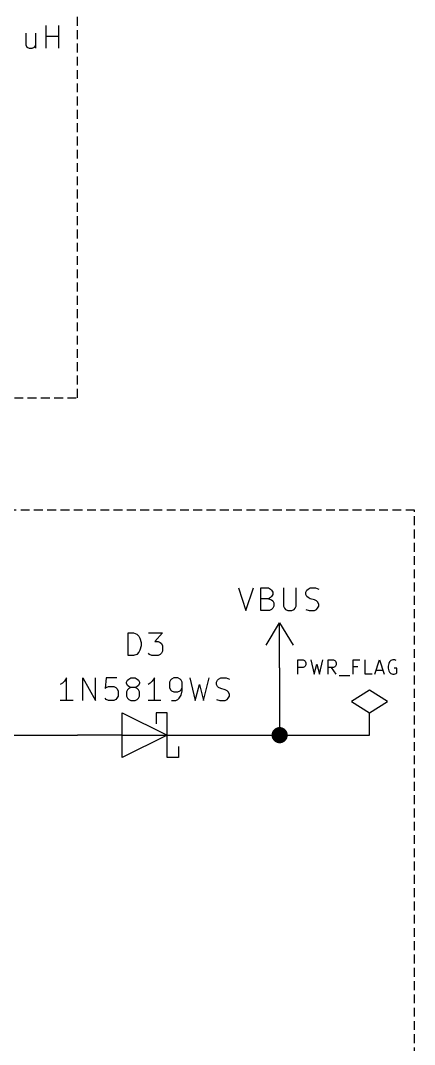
# Model space of a CAD drawing. Header units: millimetres. Extents: x 10 to 287, y -200 to -10.
# Drawn here: x 145.4 to 167.6, y -162.2 to -104.4 of the extents above; entities that cross this region are included whole.
import ezdxf

# ---------------------------------------------------------------- set-up
doc = ezdxf.new("R2010")
doc.units = ezdxf.units.MM
doc.linetypes.add('DASHED', pattern=[0.75, 0.5, -0.25])
for name, color, linetype in [('CYAN', 134, 'CONTINUOUS'), ('GREEN', 94, 'CONTINUOUS'), ('LIGHTBLUE', 172, 'CONTINUOUS'), ('RED', 14, 'CONTINUOUS')]:
    doc.layers.add(name, color=color, linetype=linetype)

msp = doc.modelspace()

# ---------------------------------------------------------------- linework, layer by layer
at = {"layer": 'CYAN', "linetype": 'CONTINUOUS'}
for p, q in [((145.6773, -105.1426), (145.6773, -105.8078)), ((146.2216, -105.1426), (146.2216, -105.9892)), ((146.8263, -105.9892), (146.8263, -104.7192)), ((147.552, -105.9892), (147.552, -104.7192)), ((146.8263, -105.324), (147.552, -105.324)), ((145.6773, -105.8078), (145.7378, -105.9288)), ((145.7378, -105.9288), (145.8588, -105.9892)), ((145.8588, -105.9892), (146.0402, -105.9892)), ((146.0402, -105.9892), (146.1611, -105.9288)), ((146.1611, -105.9288), (146.2216, -105.8683)), ((157.6916, -136.4692), (158.1149, -137.7392)), ((157.6916, -136.4692), (158.1149, -137.7392)), ((158.1149, -137.7392), (158.5383, -136.4692)), ((158.1149, -137.7392), (158.5383, -136.4692)), ((158.9616, -137.7392), (158.9616, -136.4692)), ((158.9616, -136.4692), (159.385, -136.4692)), ((158.9616, -137.7392), (158.9616, -136.4692)), ((158.9616, -136.4692), (159.385, -136.4692)), ((159.385, -136.4692), (159.5059, -136.5297)), ((159.385, -136.4692), (159.5059, -136.5297)), ((159.5059, -137.0135), (159.385, -137.074)), ((159.5059, -137.0135), (159.385, -137.074)), ((159.5059, -136.5297), (159.5664, -136.5902)), ((159.5059, -136.5297), (159.5664, -136.5902)), ((159.5664, -136.953), (159.5059, -137.0135)), ((159.5664, -136.953), (159.5059, -137.0135)), ((159.5664, -136.5902), (159.6269, -136.7111)), ((159.5664, -136.5902), (159.6269, -136.7111)), ((159.6269, -136.8321), (159.5664, -136.953)), ((159.6269, -136.8321), (159.5664, -136.953)), ((159.6269, -136.7111), (159.6269, -136.8321)), ((159.6269, -136.7111), (159.6269, -136.8321)), ((160.2316, -136.4692), (160.2316, -137.4973)), ((160.2316, -136.4692), (160.2316, -137.4973)), ((160.9573, -137.4973), (160.9573, -136.4692)), ((160.9573, -137.4973), (160.9573, -136.4692)), ((161.5017, -136.7111), (161.5621, -136.5902)), ((161.5017, -136.7111), (161.5621, -136.5902)), ((161.5017, -136.8321), (161.5017, -136.7111)), ((161.5017, -136.8321), (161.5017, -136.7111)), ((161.5621, -136.953), (161.5017, -136.8321)), ((161.5621, -136.953), (161.5017, -136.8321)), ((161.5621, -136.5902), (161.6226, -136.5297)), ((161.5621, -136.5902), (161.6226, -136.5297)), ((161.6226, -137.0135), (161.5621, -136.953)), ((161.6226, -137.0135), (161.5621, -136.953)), ((161.6226, -136.5297), (161.7436, -136.4692)), ((161.6226, -136.5297), (161.7436, -136.4692)), ((161.7436, -137.074), (161.6226, -137.0135)), ((161.7436, -137.074), (161.6226, -137.0135)), ((161.7436, -136.4692), (162.0459, -136.4692)), ((161.7436, -136.4692), (162.0459, -136.4692)), ((162.0459, -136.4692), (162.2274, -136.5297)), ((162.0459, -136.4692), (162.2274, -136.5297)), ((159.385, -137.074), (158.9616, -137.074)), ((159.385, -137.074), (158.9616, -137.074)), ((159.385, -137.074), (159.5664, -137.1345)), ((159.385, -137.074), (159.5664, -137.1345)), ((159.5664, -137.1345), (159.6269, -137.1949)), ((159.5664, -137.1345), (159.6269, -137.1949)), ((159.6269, -137.1949), (159.6873, -137.3159)), ((159.6269, -137.1949), (159.6873, -137.3159)), ((159.6873, -137.4973), (159.6269, -137.6183)), ((159.6873, -137.4973), (159.6269, -137.6183)), ((159.6873, -137.3159), (159.6873, -137.4973)), ((159.6873, -137.3159), (159.6873, -137.4973)), ((160.2316, -137.4973), (160.2921, -137.6183)), ((160.2316, -137.4973), (160.2921, -137.6183)), ((160.8969, -137.6183), (160.9573, -137.4973)), ((160.8969, -137.6183), (160.9573, -137.4973)), ((161.9855, -137.1345), (161.7436, -137.074)), ((161.9855, -137.1345), (161.7436, -137.074)), ((162.1064, -137.1949), (161.9855, -137.1345)), ((162.1064, -137.1949), (161.9855, -137.1345)), ((162.1669, -137.2554), (162.1064, -137.1949)), ((162.1669, -137.2554), (162.1064, -137.1949)), ((162.2274, -137.3764), (162.1669, -137.2554)), ((162.2274, -137.3764), (162.1669, -137.2554)), ((162.1669, -137.6183), (162.2274, -137.4973)), ((162.1669, -137.6183), (162.2274, -137.4973)), ((162.2274, -137.4973), (162.2274, -137.3764)), ((162.2274, -137.4973), (162.2274, -137.3764)), ((159.4454, -137.7392), (158.9616, -137.7392)), ((159.4454, -137.7392), (158.9616, -137.7392)), ((159.5664, -137.6788), (159.4454, -137.7392)), ((159.5664, -137.6788), (159.4454, -137.7392)), ((159.6269, -137.6183), (159.5664, -137.6788)), ((159.6269, -137.6183), (159.5664, -137.6788)), ((160.2921, -137.6183), (160.3526, -137.6788)), ((160.2921, -137.6183), (160.3526, -137.6788)), ((160.3526, -137.6788), (160.4735, -137.7392)), ((160.3526, -137.6788), (160.4735, -137.7392)), ((160.4735, -137.7392), (160.7154, -137.7392)), ((160.4735, -137.7392), (160.7154, -137.7392)), ((160.7154, -137.7392), (160.8364, -137.6788)), ((160.7154, -137.7392), (160.8364, -137.6788)), ((160.8364, -137.6788), (160.8969, -137.6183)), ((160.8364, -137.6788), (160.8969, -137.6183)), ((161.5017, -137.6788), (161.6831, -137.7392)), ((161.5017, -137.6788), (161.6831, -137.7392)), ((161.6831, -137.7392), (161.9855, -137.7392)), ((161.6831, -137.7392), (161.9855, -137.7392)), ((161.9855, -137.7392), (162.1064, -137.6788)), ((161.9855, -137.7392), (162.1064, -137.6788)), ((162.1064, -137.6788), (162.1669, -137.6183)), ((162.1064, -137.6788), (162.1669, -137.6183)), ((151.4625, -140.2791), (151.4625, -139.0091)), ((151.4625, -139.0091), (151.7649, -139.0091)), ((151.4625, -140.2791), (151.4625, -139.0091)), ((151.4625, -139.0091), (151.7649, -139.0091)), ((151.7649, -139.0091), (151.9463, -139.0696)), ((151.7649, -139.0091), (151.9463, -139.0696)), ((151.9463, -139.0696), (152.0673, -139.1906)), ((151.9463, -139.0696), (152.0673, -139.1906)), ((152.0673, -139.1906), (152.1278, -139.3115)), ((152.0673, -139.1906), (152.1278, -139.3115)), ((152.1278, -139.3115), (152.1882, -139.5534)), ((152.1278, -139.3115), (152.1882, -139.5534)), ((152.6116, -139.0091), (153.3978, -139.0091)), ((152.6116, -139.0091), (153.3978, -139.0091)), ((153.3978, -139.0091), (152.9744, -139.4929)), ((153.3978, -139.0091), (152.9744, -139.4929)), ((152.1882, -139.7348), (152.1278, -139.9767)), ((152.1882, -139.7348), (152.1278, -139.9767)), ((152.1882, -139.5534), (152.1882, -139.7348)), ((152.1882, -139.5534), (152.1882, -139.7348)), ((152.9744, -139.4929), (153.1559, -139.4929)), ((152.9744, -139.4929), (153.1559, -139.4929)), ((153.1559, -139.4929), (153.2768, -139.5534)), ((153.1559, -139.4929), (153.2768, -139.5534)), ((153.2768, -139.5534), (153.3373, -139.6139)), ((153.2768, -139.5534), (153.3373, -139.6139)), ((153.3373, -139.6139), (153.3978, -139.7348)), ((153.3373, -139.6139), (153.3978, -139.7348)), ((153.3978, -139.7348), (153.3978, -140.0372)), ((153.3978, -139.7348), (153.3978, -140.0372)), ((151.7649, -140.2791), (151.4625, -140.2791)), ((151.7649, -140.2791), (151.4625, -140.2791)), ((151.9463, -140.2187), (151.7649, -140.2791)), ((151.9463, -140.2187), (151.7649, -140.2791)), ((152.0673, -140.0977), (151.9463, -140.2187)), ((152.0673, -140.0977), (151.9463, -140.2187)), ((152.1278, -139.9767), (152.0673, -140.0977)), ((152.1278, -139.9767), (152.0673, -140.0977)), ((152.6721, -140.2187), (152.6116, -140.1582)), ((152.6721, -140.2187), (152.6116, -140.1582)), ((152.793, -140.2791), (152.6721, -140.2187)), ((152.793, -140.2791), (152.6721, -140.2187)), ((153.1559, -140.2791), (152.793, -140.2791)), ((153.1559, -140.2791), (152.793, -140.2791)), ((153.2768, -140.2187), (153.1559, -140.2791)), ((153.2768, -140.2187), (153.1559, -140.2791)), ((153.3373, -140.1582), (153.2768, -140.2187)), ((153.3373, -140.1582), (153.2768, -140.2187)), ((153.3978, -140.0372), (153.3373, -140.1582)), ((153.3978, -140.0372), (153.3373, -140.1582)), ((161.049, -141.3348), (161.049, -140.5348)), ((161.049, -140.5348), (161.3538, -140.5348)), ((161.049, -141.3348), (161.049, -140.5348)), ((161.049, -140.5348), (161.3538, -140.5348)), ((161.3538, -140.9539), (161.049, -140.9539)), ((161.3538, -140.9539), (161.049, -140.9539)), ((161.3538, -140.5348), (161.43, -140.5729)), ((161.3538, -140.5348), (161.43, -140.5729)), ((161.43, -140.9158), (161.3538, -140.9539)), ((161.43, -140.9158), (161.3538, -140.9539)), ((161.43, -140.5729), (161.4681, -140.611)), ((161.43, -140.5729), (161.4681, -140.611)), ((161.4681, -140.8777), (161.43, -140.9158)), ((161.4681, -140.8777), (161.43, -140.9158)), ((161.4681, -140.611), (161.5062, -140.6872)), ((161.4681, -140.611), (161.5062, -140.6872)), ((161.5062, -140.8015), (161.4681, -140.8777)), ((161.5062, -140.8015), (161.4681, -140.8777)), ((161.5062, -140.6872), (161.5062, -140.8015)), ((161.5062, -140.6872), (161.5062, -140.8015)), ((161.7728, -140.5348), (161.9633, -141.3348)), ((161.7728, -140.5348), (161.9633, -141.3348)), ((161.9633, -141.3348), (162.1157, -140.7634)), ((161.9633, -141.3348), (162.1157, -140.7634)), ((162.1157, -140.7634), (162.2681, -141.3348)), ((162.1157, -140.7634), (162.2681, -141.3348)), ((162.2681, -141.3348), (162.4586, -140.5348)), ((162.2681, -141.3348), (162.4586, -140.5348)), ((162.7633, -141.3348), (162.7633, -140.5348)), ((162.7633, -140.5348), (163.0681, -140.5348)), ((162.7633, -141.3348), (162.7633, -140.5348)), ((162.7633, -140.5348), (163.0681, -140.5348)), ((163.0681, -140.9539), (162.7633, -140.9539)), ((163.0681, -140.9539), (162.7633, -140.9539)), ((163.2205, -141.3348), (162.9538, -140.9539)), ((163.2205, -141.3348), (162.9538, -140.9539)), ((163.0681, -140.5348), (163.1443, -140.5729)), ((163.0681, -140.5348), (163.1443, -140.5729)), ((163.1443, -140.9158), (163.0681, -140.9539)), ((163.1443, -140.9158), (163.0681, -140.9539)), ((163.1443, -140.5729), (163.1824, -140.611)), ((163.1443, -140.5729), (163.1824, -140.611)), ((163.1824, -140.8777), (163.1443, -140.9158)), ((163.1824, -140.8777), (163.1443, -140.9158)), ((163.1824, -140.611), (163.2205, -140.6872)), ((163.1824, -140.611), (163.2205, -140.6872)), ((163.2205, -140.8015), (163.1824, -140.8777)), ((163.2205, -140.8015), (163.1824, -140.8777)), ((163.2205, -140.6872), (163.2205, -140.8015)), ((163.2205, -140.6872), (163.2205, -140.8015)), ((164.1728, -141.3348), (164.1728, -140.5348)), ((164.1728, -140.5348), (164.5538, -140.5348)), ((164.1728, -141.3348), (164.1728, -140.5348)), ((164.1728, -140.5348), (164.5538, -140.5348)), ((164.4395, -140.9158), (164.1728, -140.9158)), ((164.4395, -140.9158), (164.1728, -140.9158)), ((164.8585, -141.3348), (164.8585, -140.5348)), ((164.8585, -141.3348), (164.8585, -140.5348)), ((165.3918, -141.3348), (165.6585, -140.5348)), ((165.3918, -141.3348), (165.6585, -140.5348)), ((165.6585, -140.5348), (165.9252, -141.3348)), ((165.6585, -140.5348), (165.9252, -141.3348)), ((166.1918, -140.7253), (166.1537, -140.8777)), ((166.1918, -140.7253), (166.1537, -140.8777)), ((166.1537, -140.8777), (166.1537, -140.992)), ((166.1537, -140.8777), (166.1537, -140.992)), ((166.1537, -140.992), (166.1918, -141.1444)), ((166.1537, -140.992), (166.1918, -141.1444)), ((166.2299, -140.6491), (166.1918, -140.7253)), ((166.2299, -140.6491), (166.1918, -140.7253)), ((166.3061, -140.5729), (166.2299, -140.6491)), ((166.3061, -140.5729), (166.2299, -140.6491)), ((166.4204, -140.5348), (166.3061, -140.5729)), ((166.4204, -140.5348), (166.3061, -140.5729)), ((166.5347, -140.5348), (166.4204, -140.5348)), ((166.5347, -140.5348), (166.4204, -140.5348)), ((166.649, -140.992), (166.4966, -140.992)), ((166.649, -140.992), (166.4966, -140.992)), ((166.6109, -140.5729), (166.5347, -140.5348)), ((166.6109, -140.5729), (166.5347, -140.5348)), ((166.649, -141.2587), (166.649, -140.992)), ((166.649, -141.2587), (166.649, -140.992)), ((147.9852, -141.5491), (147.8643, -141.7306)), ((147.9852, -141.5491), (147.8643, -141.7306)), ((147.9852, -142.8191), (147.9852, -141.5491)), ((147.9852, -142.8191), (147.9852, -141.5491)), ((148.8923, -142.8191), (148.8923, -141.5491)), ((148.8923, -141.5491), (149.618, -142.8191)), ((148.8923, -142.8191), (148.8923, -141.5491)), ((148.8923, -141.5491), (149.618, -142.8191)), ((149.618, -142.8191), (149.618, -141.5491)), ((149.618, -142.8191), (149.618, -141.5491)), ((150.2228, -141.5491), (150.1624, -142.1539)), ((150.2228, -141.5491), (150.1624, -142.1539)), ((150.8276, -141.5491), (150.2228, -141.5491)), ((150.8276, -141.5491), (150.2228, -141.5491)), ((151.4323, -141.6701), (151.4928, -141.6096)), ((151.4323, -141.6701), (151.4928, -141.6096)), ((151.4928, -141.6096), (151.6138, -141.5491)), ((151.4928, -141.6096), (151.6138, -141.5491)), ((151.6138, -141.5491), (151.8557, -141.5491)), ((151.6138, -141.5491), (151.8557, -141.5491)), ((151.8557, -141.5491), (151.9766, -141.6096)), ((151.8557, -141.5491), (151.9766, -141.6096)), ((151.9766, -141.6096), (152.0371, -141.6701)), ((151.9766, -141.6096), (152.0371, -141.6701)), ((152.9442, -141.5491), (152.8233, -141.7306)), ((152.9442, -141.5491), (152.8233, -141.7306)), ((152.9442, -142.8191), (152.9442, -141.5491)), ((152.9442, -142.8191), (152.9442, -141.5491)), ((153.9118, -141.6096), (153.8513, -141.6701)), ((153.9118, -141.6096), (153.8513, -141.6701)), ((154.0328, -141.5491), (153.9118, -141.6096)), ((154.0328, -141.5491), (153.9118, -141.6096)), ((154.2747, -141.5491), (154.0328, -141.5491)), ((154.2747, -141.5491), (154.0328, -141.5491)), ((154.3956, -141.6096), (154.2747, -141.5491)), ((154.3956, -141.6096), (154.2747, -141.5491)), ((154.4561, -141.6701), (154.3956, -141.6096)), ((154.4561, -141.6701), (154.3956, -141.6096)), ((154.9399, -141.5491), (155.2423, -142.8191)), ((154.9399, -141.5491), (155.2423, -142.8191)), ((155.7261, -142.8191), (156.0285, -141.5491)), ((155.7261, -142.8191), (156.0285, -141.5491)), ((156.5122, -141.6701), (156.5727, -141.6096)), ((156.5122, -141.6701), (156.5727, -141.6096)), ((156.5727, -141.6096), (156.6937, -141.5491)), ((156.5727, -141.6096), (156.6937, -141.5491)), ((156.6937, -141.5491), (156.996, -141.5491)), ((156.6937, -141.5491), (156.996, -141.5491)), ((156.996, -141.5491), (157.1775, -141.6096)), ((156.996, -141.5491), (157.1775, -141.6096)), ((163.3729, -141.411), (163.9824, -141.411)), ((163.3729, -141.411), (163.9824, -141.411)), ((165.2395, -141.3348), (164.8585, -141.3348)), ((165.2395, -141.3348), (164.8585, -141.3348)), ((165.468, -141.1063), (165.849, -141.1063)), ((165.468, -141.1063), (165.849, -141.1063)), ((166.1918, -141.1444), (166.2299, -141.2206)), ((166.1918, -141.1444), (166.2299, -141.2206)), ((166.2299, -141.2206), (166.3061, -141.2968)), ((166.2299, -141.2206), (166.3061, -141.2968)), ((166.3061, -141.2968), (166.4204, -141.3348)), ((166.3061, -141.2968), (166.4204, -141.3348)), ((166.4204, -141.3348), (166.4966, -141.3348)), ((166.4204, -141.3348), (166.4966, -141.3348)), ((166.4966, -141.3348), (166.6109, -141.2968)), ((166.4966, -141.3348), (166.6109, -141.2968)), ((166.6109, -141.2968), (166.649, -141.2587)), ((166.6109, -141.2968), (166.649, -141.2587)), ((147.7433, -141.8515), (147.6224, -141.912)), ((147.7433, -141.8515), (147.6224, -141.912)), ((147.8643, -141.7306), (147.7433, -141.8515)), ((147.8643, -141.7306), (147.7433, -141.8515)), ((150.1624, -142.1539), (150.2228, -142.0934)), ((150.1624, -142.1539), (150.2228, -142.0934)), ((150.2228, -142.0934), (150.3438, -142.0329)), ((150.2228, -142.0934), (150.3438, -142.0329)), ((150.3438, -142.0329), (150.6462, -142.0329)), ((150.3438, -142.0329), (150.6462, -142.0329)), ((150.6462, -142.0329), (150.7671, -142.0934)), ((150.6462, -142.0329), (150.7671, -142.0934)), ((150.7671, -142.0934), (150.8276, -142.1539)), ((150.7671, -142.0934), (150.8276, -142.1539)), ((150.8276, -142.1539), (150.8881, -142.2748)), ((150.8276, -142.1539), (150.8881, -142.2748)), ((151.3719, -141.791), (151.4323, -141.6701)), ((151.3719, -141.791), (151.4323, -141.6701)), ((151.3719, -141.8515), (151.3719, -141.791)), ((151.3719, -141.8515), (151.3719, -141.791)), ((151.4323, -141.9725), (151.3719, -141.8515)), ((151.4323, -141.9725), (151.3719, -141.8515)), ((151.4323, -142.2144), (151.3719, -142.3353)), ((151.4323, -142.2144), (151.3719, -142.3353)), ((151.4928, -142.0329), (151.4323, -141.9725)), ((151.4928, -142.0329), (151.4323, -141.9725)), ((151.4928, -142.1539), (151.4323, -142.2144)), ((151.4928, -142.1539), (151.4323, -142.2144)), ((151.6138, -142.0934), (151.4928, -142.0329)), ((151.6138, -142.0934), (151.4928, -142.0329)), ((151.6138, -142.0934), (151.4928, -142.1539)), ((151.6138, -142.0934), (151.4928, -142.1539)), ((151.8557, -142.0934), (151.6138, -142.0934)), ((151.8557, -142.0934), (151.6138, -142.0934)), ((151.9766, -142.0329), (151.8557, -142.0934)), ((151.9766, -142.0329), (151.8557, -142.0934)), ((151.9766, -142.1539), (151.8557, -142.0934)), ((151.9766, -142.1539), (151.8557, -142.0934)), ((152.0371, -141.9725), (151.9766, -142.0329)), ((152.0371, -141.9725), (151.9766, -142.0329)), ((152.0371, -142.2144), (151.9766, -142.1539)), ((152.0371, -142.2144), (151.9766, -142.1539)), ((152.0371, -141.6701), (152.0976, -141.791)), ((152.0371, -141.6701), (152.0976, -141.791)), ((152.0976, -141.8515), (152.0371, -141.9725)), ((152.0976, -141.8515), (152.0371, -141.9725)), ((152.0976, -142.3353), (152.0371, -142.2144)), ((152.0976, -142.3353), (152.0371, -142.2144)), ((152.0976, -141.791), (152.0976, -141.8515)), ((152.0976, -141.791), (152.0976, -141.8515)), ((152.7023, -141.8515), (152.5814, -141.912)), ((152.7023, -141.8515), (152.5814, -141.912)), ((152.8233, -141.7306), (152.7023, -141.8515)), ((152.8233, -141.7306), (152.7023, -141.8515)), ((153.8513, -141.6701), (153.7909, -141.791)), ((153.8513, -141.6701), (153.7909, -141.791)), ((153.7909, -141.791), (153.7909, -142.0934)), ((153.7909, -141.791), (153.7909, -142.0934)), ((153.7909, -142.0934), (153.8513, -142.2144)), ((153.7909, -142.0934), (153.8513, -142.2144)), ((153.8513, -142.2144), (153.9118, -142.2748)), ((153.8513, -142.2144), (153.9118, -142.2748)), ((154.3956, -142.2748), (154.4561, -142.2144)), ((154.3956, -142.2748), (154.4561, -142.2144)), ((154.5166, -141.791), (154.4561, -141.6701)), ((154.5166, -141.791), (154.4561, -141.6701)), ((154.4561, -142.2144), (154.5166, -142.0934)), ((154.4561, -142.2144), (154.5166, -142.0934)), ((154.5166, -142.2748), (154.5166, -141.791)), ((154.5166, -142.2748), (154.5166, -141.791)), ((155.2423, -142.8191), (155.4842, -141.912)), ((155.2423, -142.8191), (155.4842, -141.912)), ((155.4842, -141.912), (155.7261, -142.8191)), ((155.4842, -141.912), (155.7261, -142.8191)), ((156.4518, -141.791), (156.5122, -141.6701)), ((156.4518, -141.791), (156.5122, -141.6701)), ((156.4518, -141.912), (156.4518, -141.791)), ((156.4518, -141.912), (156.4518, -141.791)), ((156.5122, -142.0329), (156.4518, -141.912)), ((156.5122, -142.0329), (156.4518, -141.912)), ((156.5727, -142.0934), (156.5122, -142.0329)), ((156.5727, -142.0934), (156.5122, -142.0329)), ((156.6937, -142.1539), (156.5727, -142.0934)), ((156.6937, -142.1539), (156.5727, -142.0934)), ((156.9356, -142.2144), (156.6937, -142.1539)), ((156.9356, -142.2144), (156.6937, -142.1539)), ((157.0565, -142.2748), (156.9356, -142.2144)), ((157.0565, -142.2748), (156.9356, -142.2144)), ((150.2228, -142.7587), (150.1624, -142.6982)), ((150.2228, -142.7587), (150.1624, -142.6982)), ((150.3438, -142.8191), (150.2228, -142.7587)), ((150.3438, -142.8191), (150.2228, -142.7587)), ((150.7671, -142.7587), (150.6462, -142.8191)), ((150.7671, -142.7587), (150.6462, -142.8191)), ((150.8276, -142.6982), (150.7671, -142.7587)), ((150.8276, -142.6982), (150.7671, -142.7587)), ((150.8881, -142.5772), (150.8276, -142.6982)), ((150.8881, -142.5772), (150.8276, -142.6982)), ((150.8881, -142.2748), (150.8881, -142.5772)), ((150.8881, -142.2748), (150.8881, -142.5772)), ((151.3719, -142.3353), (151.3719, -142.5772)), ((151.3719, -142.3353), (151.3719, -142.5772)), ((151.3719, -142.5772), (151.4323, -142.6982)), ((151.3719, -142.5772), (151.4323, -142.6982)), ((151.4323, -142.6982), (151.4928, -142.7587)), ((151.4323, -142.6982), (151.4928, -142.7587)), ((151.4928, -142.7587), (151.6138, -142.8191)), ((151.4928, -142.7587), (151.6138, -142.8191)), ((151.8557, -142.8191), (151.9766, -142.7587)), ((151.8557, -142.8191), (151.9766, -142.7587)), ((151.9766, -142.7587), (152.0371, -142.6982)), ((151.9766, -142.7587), (152.0371, -142.6982)), ((152.0371, -142.6982), (152.0976, -142.5772)), ((152.0371, -142.6982), (152.0976, -142.5772)), ((152.0976, -142.5772), (152.0976, -142.3353)), ((152.0976, -142.5772), (152.0976, -142.3353)), ((153.9118, -142.2748), (154.0328, -142.3353)), ((153.9118, -142.2748), (154.0328, -142.3353)), ((154.0328, -142.3353), (154.2747, -142.3353)), ((154.0328, -142.3353), (154.2747, -142.3353)), ((154.1537, -142.8191), (154.2747, -142.7587)), ((154.1537, -142.8191), (154.2747, -142.7587)), ((154.2747, -142.3353), (154.3956, -142.2748)), ((154.2747, -142.3353), (154.3956, -142.2748)), ((154.2747, -142.7587), (154.3351, -142.6982)), ((154.2747, -142.7587), (154.3351, -142.6982)), ((154.3351, -142.6982), (154.4561, -142.5167)), ((154.3351, -142.6982), (154.4561, -142.5167)), ((154.4561, -142.5167), (154.5166, -142.2748)), ((154.4561, -142.5167), (154.5166, -142.2748)), ((156.4518, -142.7587), (156.6332, -142.8191)), ((156.4518, -142.7587), (156.6332, -142.8191)), ((156.9356, -142.8191), (157.0565, -142.7587)), ((156.9356, -142.8191), (157.0565, -142.7587)), ((157.117, -142.3353), (157.0565, -142.2748)), ((157.117, -142.3353), (157.0565, -142.2748)), ((157.0565, -142.7587), (157.117, -142.6982)), ((157.0565, -142.7587), (157.117, -142.6982)), ((157.1775, -142.4563), (157.117, -142.3353)), ((157.1775, -142.4563), (157.117, -142.3353)), ((157.117, -142.6982), (157.1775, -142.5772)), ((157.117, -142.6982), (157.1775, -142.5772)), ((157.1775, -142.5772), (157.1775, -142.4563)), ((157.1775, -142.5772), (157.1775, -142.4563)), ((148.3481, -142.8191), (147.6224, -142.8191)), ((148.3481, -142.8191), (147.6224, -142.8191)), ((150.6462, -142.8191), (150.3438, -142.8191)), ((150.6462, -142.8191), (150.3438, -142.8191)), ((151.6138, -142.8191), (151.8557, -142.8191)), ((151.6138, -142.8191), (151.8557, -142.8191)), ((153.3071, -142.8191), (152.5814, -142.8191)), ((153.3071, -142.8191), (152.5814, -142.8191)), ((153.9118, -142.8191), (154.1537, -142.8191)), ((153.9118, -142.8191), (154.1537, -142.8191)), ((156.6332, -142.8191), (156.9356, -142.8191)), ((156.6332, -142.8191), (156.9356, -142.8191))]:
    msp.add_line(p, q, dxfattribs=at)
at = {"layer": 'GREEN', "linetype": 'CONTINUOUS'}
for p, q in [((160.02, -140.97), (160.02, -144.78)), ((143.51, -144.78), (148.59, -144.78)), ((156.21, -144.78), (160.02, -144.78)), ((160.02, -144.78), (165.1, -144.78))]:
    msp.add_line(p, q, dxfattribs=at)
at = {"layer": 'GREEN', "const_width": 0.4572}
msp.add_lwpolyline([(159.7914, -144.78, 1), (160.2486, -144.78, 1)], format="xyb", close=True, dxfattribs=at)
at = {"layer": 'LIGHTBLUE', "linetype": 'DASHED'}
for p, q in [((148.59, -125.73), (148.59, -72.39)), ((81.28, -125.73), (148.59, -125.73)), ((167.64, -132.08), (88.9, -132.08)), ((167.64, -185.42), (167.64, -132.08))]:
    msp.add_line(p, q, dxfattribs=at)
at = {"layer": 'RED', "linetype": 'CONTINUOUS'}
for p, q in [((159.258, -139.7), (160.02, -138.43)), ((160.02, -138.43), (160.782, -139.7)), ((160.02, -140.97), (160.02, -138.43)), ((165.1, -142.24), (164.084, -142.875)), ((166.116, -142.875), (165.1, -142.24)), ((164.084, -142.875), (165.1, -143.51)), ((165.1, -143.51), (166.116, -142.875)), ((151.13, -146.05), (151.13, -143.51)), ((151.13, -143.51), (153.67, -144.78)), ((153.67, -143.51), (153.035, -143.51)), ((153.035, -143.51), (153.035, -144.145)), ((153.67, -146.05), (153.67, -143.51)), ((165.1, -144.78), (165.1, -143.51)), ((151.13, -144.78), (148.59, -144.78)), ((151.13, -144.78), (148.59, -144.78)), ((153.67, -144.78), (151.13, -146.05)), ((151.13, -144.78), (153.67, -144.78)), ((153.67, -144.78), (156.21, -144.78)), ((153.67, -144.78), (156.21, -144.78)), ((154.305, -145.415), (154.305, -146.05)), ((154.305, -146.05), (153.67, -146.05))]:
    msp.add_line(p, q, dxfattribs=at)

doc.saveas('drawing.dxf')
